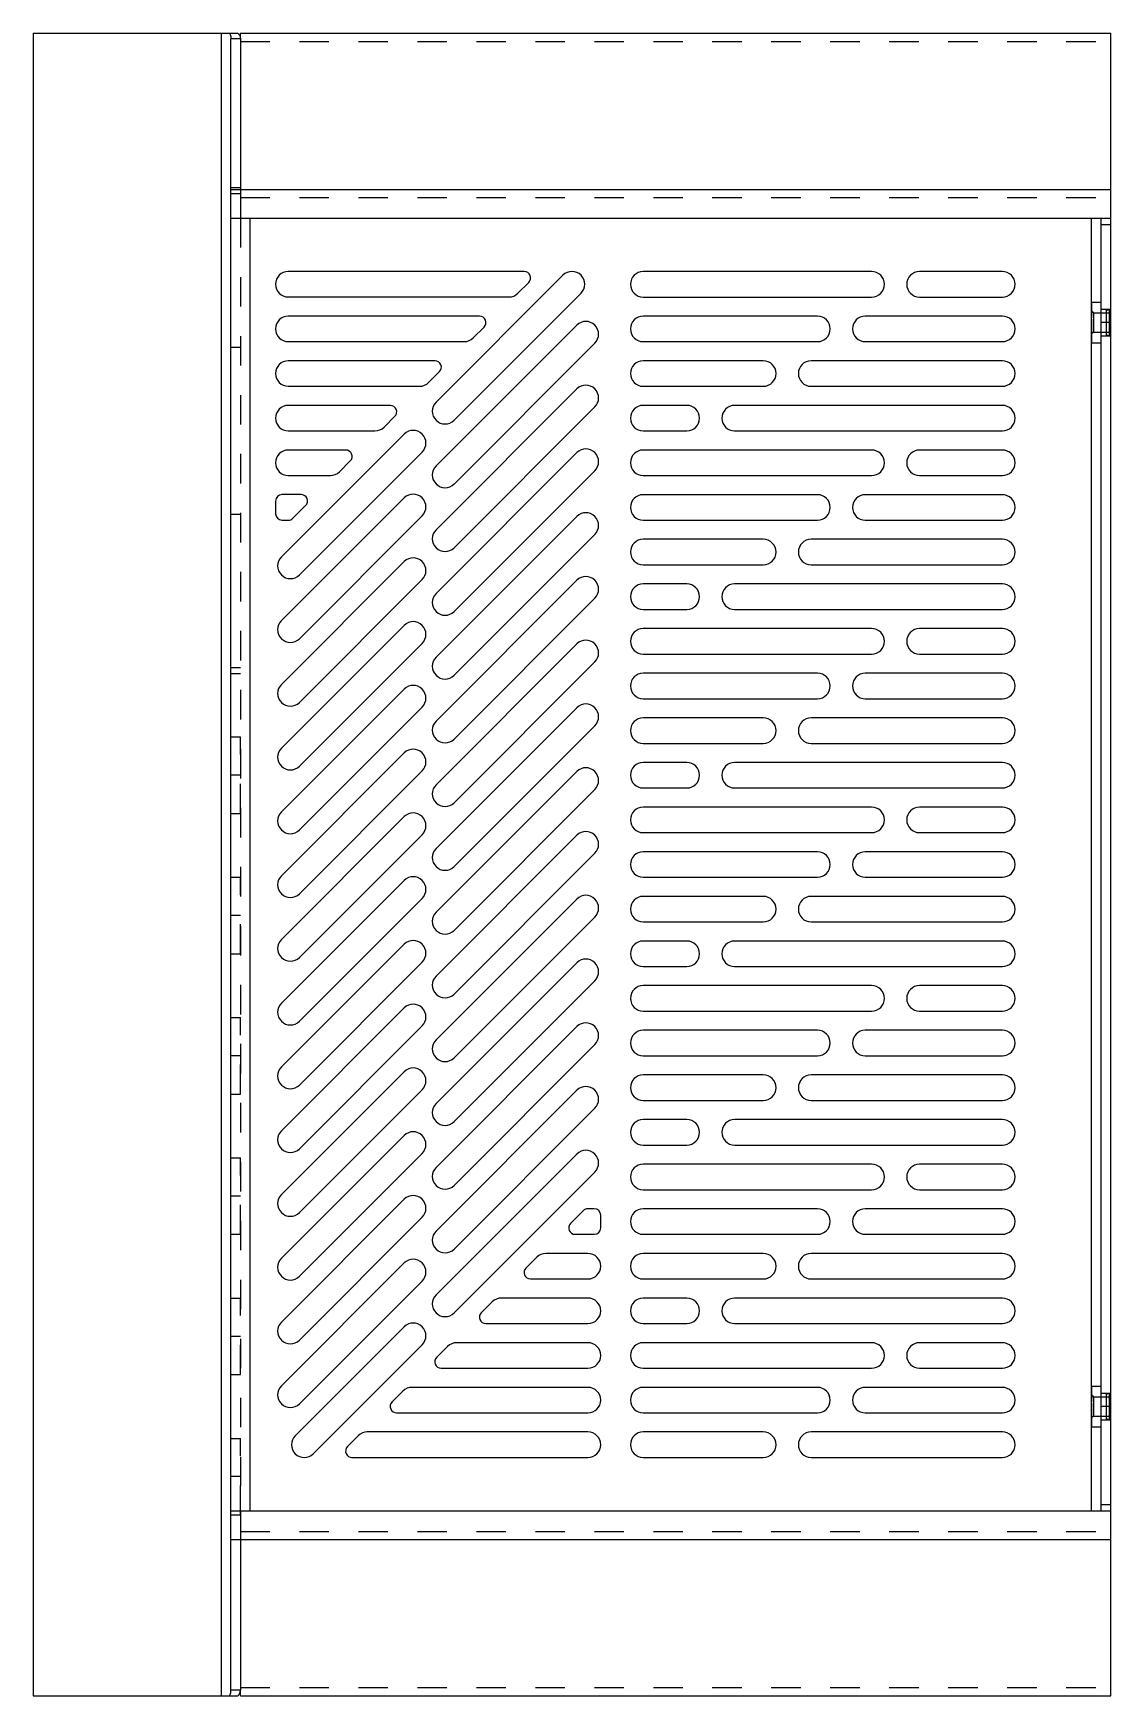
# Model space of a CAD drawing. Header units: millimetres. Extents: x -177 to 18421, y -5017 to 3255.
# Drawn here: x 7440.6 to 7609.6, y 1487.6 to 1748.4 of the extents above; entities that cross this region are included whole.
import ezdxf

# ---------------------------------------------------------------- set-up
doc = ezdxf.new("R2010")
doc.units = ezdxf.units.MM
doc.header["$LTSCALE"] = 46.255
doc.linetypes.add('HIDDEN', pattern=[0.2, 0.1, -0.1])
doc.layers.get('0').update_dxf_attribs({"linetype": 'CONTINUOUS'})
doc.layers.add('02___PRT_ALL_AXES', color=7, linetype='CONTINUOUS')
doc.layers.add('DEFAULT_2', color=8, linetype='HIDDEN')

msp = doc.modelspace()

# ---------------------------------------------------------------- linework, layer by layer
at = {"color": 7, "linetype": 'Continuous'}
for p, q in [((7440.567, 1748.362), (7440.567, 1487.63)), ((7440.567, 1748.362), (7472.665, 1748.362)), ((7470.067, 1748.362), (7470.067, 1487.63)), ((7471.567, 1488.496), (7471.567, 1747.496)), ((7473.067, 1747.496), (7471.567, 1747.496)), ((7473.067, 1747.496), (7473.067, 1748.362)), ((7473.067, 1748.362), (7609.567, 1748.362)), ((7609.567, 1719.379), (7609.567, 1748.362)), ((7471.567, 1723.882), (7609.567, 1723.882)), ((7471.567, 1719.379), (7609.567, 1719.379)), ((7474.567, 1516.613), (7474.567, 1719.379)), ((7606.567, 1702.996), (7606.567, 1719.379)), ((7608.067, 1516.613), (7608.067, 1719.379)), ((7608.067, 1718.379), (7609.567, 1718.379)), ((7517.582, 1710.999), (7480.567, 1710.999)), ((7523.653, 1710.413), (7503.738, 1690.499)), ((7572.067, 1710.996), (7536.238, 1710.996)), ((7592.567, 1710.996), (7579.567, 1710.996)), ((7516.582, 1707.585), (7518.289, 1709.292)), ((7480.567, 1706.999), (7515.167, 1706.999)), ((7506.567, 1687.67), (7526.481, 1707.585)), ((7536.238, 1706.996), (7572.067, 1706.996)), ((7579.567, 1706.996), (7592.567, 1706.996)), ((7606.567, 1706.019), (7606.617, 1706.019)), ((7606.567, 1705.928), (7606.617, 1705.928)), ((7606.567, 1705.852), (7606.617, 1705.852)), ((7606.567, 1705.331), (7606.617, 1705.331)), ((7606.567, 1705.319), (7606.617, 1705.319)), ((7606.567, 1705.282), (7606.617, 1705.282)), ((7606.567, 1705.274), (7606.617, 1705.274)), ((7606.567, 1705.272), (7606.617, 1705.272)), ((7606.567, 1705.261), (7606.617, 1705.261)), ((7606.617, 1705.852), (7606.617, 1706.019)), ((7606.617, 1705.261), (7606.617, 1705.331)), ((7510.582, 1703.999), (7480.567, 1703.999)), ((7525.824, 1702.585), (7503.738, 1680.499)), ((7563.567, 1703.996), (7536.238, 1703.996)), ((7592.567, 1703.996), (7571.067, 1703.996)), ((7606.567, 1704.834), (7606.617, 1704.834)), ((7606.567, 1704.772), (7606.617, 1704.772)), ((7606.567, 1704.625), (7606.617, 1704.625)), ((7606.567, 1704.538), (7606.617, 1704.538)), ((7606.567, 1704.383), (7606.617, 1704.383)), ((7606.567, 1704.315), (7606.617, 1704.315)), ((7606.567, 1703.377), (7606.617, 1703.377)), ((7606.567, 1703.363), (7606.617, 1703.363)), ((7606.567, 1703.275), (7606.617, 1703.275)), ((7606.617, 1704.834), (7606.617, 1704.772)), ((7606.617, 1704.625), (7606.617, 1704.538)), ((7606.617, 1704.383), (7606.617, 1704.315)), ((7606.617, 1703.275), (7606.617, 1703.377)), ((7480.567, 1699.999), (7508.167, 1699.999)), ((7509.582, 1700.585), (7511.289, 1702.292)), ((7536.238, 1699.996), (7563.567, 1699.996)), ((7571.067, 1699.996), (7592.567, 1699.996)), ((7506.567, 1677.67), (7528.653, 1699.756)), ((7606.567, 1532.996), (7606.567, 1699.821)), ((7503.582, 1696.999), (7480.567, 1696.999)), ((7502.582, 1693.585), (7504.289, 1695.292)), ((7555.067, 1696.996), (7536.238, 1696.996)), ((7592.567, 1696.996), (7562.567, 1696.996)), ((7480.567, 1692.999), (7501.167, 1692.999)), ((7525.824, 1692.585), (7503.738, 1670.499)), ((7536.238, 1692.996), (7555.067, 1692.996)), ((7562.567, 1692.996), (7592.567, 1692.996)), ((7496.582, 1689.999), (7480.567, 1689.999)), ((7506.567, 1667.67), (7528.653, 1689.756)), ((7543.067, 1689.996), (7536.238, 1689.996)), ((7592.567, 1689.996), (7550.567, 1689.996)), ((7495.582, 1686.585), (7497.289, 1688.292)), ((7498.738, 1685.499), (7479.481, 1666.241)), ((7480.567, 1685.999), (7494.167, 1685.999)), ((7536.238, 1685.996), (7543.067, 1685.996)), ((7550.567, 1685.996), (7592.567, 1685.996)), ((7489.582, 1682.999), (7480.567, 1682.999)), ((7482.31, 1663.413), (7501.567, 1682.67)), ((7525.824, 1682.585), (7503.738, 1660.499)), ((7572.067, 1682.996), (7536.238, 1682.996)), ((7592.567, 1682.996), (7579.567, 1682.996)), ((7488.582, 1679.585), (7490.289, 1681.292)), ((7506.567, 1657.67), (7528.653, 1679.756)), ((7480.567, 1678.999), (7487.167, 1678.999)), ((7536.238, 1678.996), (7572.067, 1678.996)), ((7579.567, 1678.996), (7592.567, 1678.996)), ((7478.567, 1674.999), (7478.567, 1672.999)), ((7498.738, 1675.499), (7479.481, 1656.241)), ((7482.582, 1675.999), (7479.567, 1675.999)), ((7481.289, 1672.292), (7483.289, 1674.292)), ((7563.567, 1675.996), (7536.238, 1675.996)), ((7592.567, 1675.996), (7571.067, 1675.996)), ((7479.567, 1671.999), (7480.582, 1671.999)), ((7482.31, 1653.413), (7501.567, 1672.67)), ((7525.824, 1672.585), (7503.738, 1650.499)), ((7536.238, 1671.996), (7563.567, 1671.996)), ((7571.067, 1671.996), (7592.567, 1671.996)), ((7506.567, 1647.67), (7528.653, 1669.756)), ((7555.067, 1668.996), (7536.238, 1668.996)), ((7592.567, 1668.996), (7562.567, 1668.996)), ((7498.738, 1665.499), (7479.481, 1646.241)), ((7536.238, 1664.996), (7555.067, 1664.996)), ((7562.567, 1664.996), (7592.567, 1664.996)), ((7482.31, 1643.413), (7501.567, 1662.67)), ((7525.824, 1662.585), (7503.738, 1640.499)), ((7543.067, 1661.996), (7536.238, 1661.996)), ((7592.567, 1661.996), (7550.567, 1661.996)), ((7506.567, 1637.67), (7528.653, 1659.756)), ((7536.238, 1657.996), (7543.067, 1657.996)), ((7550.567, 1657.996), (7592.567, 1657.996)), ((7498.738, 1655.499), (7479.481, 1636.241)), ((7572.067, 1654.996), (7536.238, 1654.996)), ((7592.567, 1654.996), (7579.567, 1654.996)), ((7482.31, 1633.413), (7501.567, 1652.67)), ((7525.824, 1652.585), (7503.738, 1630.499)), ((7536.238, 1650.996), (7572.067, 1650.996)), ((7579.567, 1650.996), (7592.567, 1650.996)), ((7506.567, 1627.67), (7528.653, 1649.756)), ((7563.567, 1647.996), (7536.238, 1647.996)), ((7592.567, 1647.996), (7571.067, 1647.996)), ((7498.738, 1645.499), (7479.481, 1626.241)), ((7482.31, 1623.413), (7501.567, 1642.67)), ((7536.238, 1643.996), (7563.567, 1643.996)), ((7571.067, 1643.996), (7592.567, 1643.996)), ((7525.824, 1642.585), (7503.738, 1620.499)), ((7555.067, 1640.996), (7536.238, 1640.996)), ((7592.567, 1640.996), (7562.567, 1640.996)), ((7506.567, 1617.67), (7528.653, 1639.756)), ((7498.738, 1635.499), (7479.481, 1616.241)), ((7536.238, 1636.996), (7555.067, 1636.996)), ((7562.567, 1636.996), (7592.567, 1636.996)), ((7482.31, 1613.413), (7501.567, 1632.67)), ((7525.824, 1632.585), (7503.738, 1610.499)), ((7543.067, 1633.996), (7536.238, 1633.996)), ((7592.567, 1633.996), (7550.567, 1633.996)), ((7506.567, 1607.67), (7528.653, 1629.756)), ((7536.238, 1629.996), (7543.067, 1629.996)), ((7550.567, 1629.996), (7592.567, 1629.996)), ((7572.067, 1626.996), (7536.238, 1626.996)), ((7592.567, 1626.996), (7579.567, 1626.996)), ((7498.738, 1625.499), (7479.481, 1606.241)), ((7482.31, 1603.413), (7501.567, 1622.67)), ((7525.824, 1622.585), (7503.738, 1600.499)), ((7536.238, 1622.996), (7572.067, 1622.996)), ((7579.567, 1622.996), (7592.567, 1622.996)), ((7506.567, 1597.67), (7528.653, 1619.756)), ((7563.567, 1619.996), (7536.238, 1619.996)), ((7592.567, 1619.996), (7571.067, 1619.996)), ((7498.738, 1615.499), (7479.481, 1596.241)), ((7536.238, 1615.996), (7563.567, 1615.996)), ((7571.067, 1615.996), (7592.567, 1615.996)), ((7482.31, 1593.413), (7501.567, 1612.67)), ((7525.824, 1612.585), (7503.738, 1590.499)), ((7555.067, 1612.996), (7536.238, 1612.996)), ((7592.567, 1612.996), (7562.567, 1612.996)), ((7506.567, 1587.67), (7528.653, 1609.756)), ((7536.238, 1608.996), (7555.067, 1608.996)), ((7562.567, 1608.996), (7592.567, 1608.996)), ((7498.738, 1605.499), (7479.481, 1586.241)), ((7543.067, 1605.996), (7536.238, 1605.996)), ((7592.567, 1605.996), (7550.567, 1605.996)), ((7482.31, 1583.413), (7501.567, 1602.67)), ((7525.824, 1602.585), (7503.738, 1580.499)), ((7536.238, 1601.996), (7543.067, 1601.996)), ((7550.567, 1601.996), (7592.567, 1601.996)), ((7506.567, 1577.67), (7528.653, 1599.756)), ((7572.067, 1598.996), (7536.238, 1598.996)), ((7592.567, 1598.996), (7579.567, 1598.996)), ((7498.738, 1595.499), (7479.481, 1576.241)), ((7536.238, 1594.996), (7572.067, 1594.996)), ((7579.567, 1594.996), (7592.567, 1594.996)), ((7482.31, 1573.413), (7501.567, 1592.67)), ((7525.824, 1592.585), (7503.738, 1570.499)), ((7563.567, 1591.996), (7536.238, 1591.996)), ((7592.567, 1591.996), (7571.067, 1591.996)), ((7506.567, 1567.67), (7528.653, 1589.756)), ((7536.238, 1587.996), (7563.567, 1587.996)), ((7571.067, 1587.996), (7592.567, 1587.996)), ((7498.738, 1585.499), (7479.481, 1566.241)), ((7482.31, 1563.413), (7501.567, 1582.67)), ((7555.067, 1584.996), (7536.238, 1584.996)), ((7592.567, 1584.996), (7562.567, 1584.996)), ((7525.824, 1582.585), (7503.738, 1560.499)), ((7536.238, 1580.996), (7555.067, 1580.996)), ((7562.567, 1580.996), (7592.567, 1580.996)), ((7506.567, 1557.67), (7528.653, 1579.756)), ((7543.067, 1577.996), (7536.238, 1577.996)), ((7592.567, 1577.996), (7550.567, 1577.996)), ((7498.738, 1575.499), (7479.481, 1556.241)), ((7482.31, 1553.413), (7501.567, 1572.67)), ((7525.824, 1572.585), (7503.738, 1550.499)), ((7536.238, 1573.996), (7543.067, 1573.996)), ((7550.567, 1573.996), (7592.567, 1573.996)), ((7506.567, 1547.67), (7528.653, 1569.756)), ((7572.067, 1570.996), (7536.238, 1570.996)), ((7592.567, 1570.996), (7579.567, 1570.996)), ((7498.738, 1565.499), (7479.481, 1546.241)), ((7536.238, 1566.996), (7572.067, 1566.996)), ((7579.567, 1566.996), (7592.567, 1566.996)), ((7482.31, 1543.413), (7501.567, 1562.67)), ((7526.845, 1563.706), (7524.845, 1561.706)), ((7528.567, 1563.999), (7527.552, 1563.999)), ((7529.567, 1560.999), (7529.567, 1562.999)), ((7563.567, 1563.996), (7536.238, 1563.996)), ((7592.567, 1563.996), (7571.067, 1563.996)), ((7525.552, 1559.999), (7528.567, 1559.999)), ((7536.238, 1559.996), (7563.567, 1559.996)), ((7571.067, 1559.996), (7592.567, 1559.996)), ((7527.567, 1556.999), (7520.966, 1556.999)), ((7555.067, 1556.996), (7536.238, 1556.996)), ((7592.567, 1556.996), (7562.567, 1556.996)), ((7498.738, 1555.499), (7479.481, 1536.241)), ((7519.552, 1556.413), (7517.845, 1554.706)), ((7482.31, 1533.413), (7501.567, 1552.67)), ((7518.552, 1552.999), (7527.567, 1552.999)), ((7536.238, 1552.996), (7555.067, 1552.996)), ((7562.567, 1552.996), (7592.567, 1552.996)), ((7512.552, 1549.413), (7510.845, 1547.706)), ((7527.567, 1549.999), (7513.966, 1549.999)), ((7543.067, 1549.996), (7536.238, 1549.996)), ((7592.567, 1549.996), (7550.567, 1549.996)), ((7498.738, 1545.499), (7481.653, 1528.413)), ((7511.552, 1545.999), (7527.567, 1545.999)), ((7536.238, 1545.996), (7543.067, 1545.996)), ((7550.567, 1545.996), (7592.567, 1545.996)), ((7484.481, 1525.585), (7501.567, 1542.67)), ((7505.552, 1542.413), (7503.845, 1540.706)), ((7527.567, 1542.999), (7506.966, 1542.999)), ((7572.067, 1542.996), (7536.238, 1542.996)), ((7592.567, 1542.996), (7579.567, 1542.996)), ((7504.552, 1538.999), (7527.567, 1538.999)), ((7536.238, 1538.996), (7572.067, 1538.996)), ((7579.567, 1538.996), (7592.567, 1538.996)), ((7527.567, 1535.999), (7499.966, 1535.999)), ((7563.567, 1535.996), (7536.238, 1535.996)), ((7592.567, 1535.996), (7571.067, 1535.996)), ((7606.567, 1536.019), (7606.617, 1536.019)), ((7606.567, 1535.928), (7606.617, 1535.928)), ((7606.567, 1535.852), (7606.617, 1535.852)), ((7606.617, 1535.852), (7606.617, 1536.019)), ((7498.552, 1535.413), (7496.845, 1533.706)), ((7606.567, 1535.331), (7606.617, 1535.331)), ((7606.567, 1535.319), (7606.617, 1535.319)), ((7606.567, 1535.282), (7606.617, 1535.282)), ((7606.567, 1535.274), (7606.617, 1535.274)), ((7606.567, 1535.272), (7606.617, 1535.272)), ((7606.567, 1535.261), (7606.617, 1535.261)), ((7606.567, 1534.834), (7606.617, 1534.834)), ((7606.567, 1534.772), (7606.617, 1534.772)), ((7606.567, 1534.625), (7606.617, 1534.625)), ((7606.567, 1534.538), (7606.617, 1534.538)), ((7606.567, 1534.383), (7606.617, 1534.383)), ((7606.567, 1534.315), (7606.617, 1534.315)), ((7606.567, 1533.377), (7606.617, 1533.377)), ((7606.567, 1533.363), (7606.617, 1533.363)), ((7606.567, 1533.275), (7606.617, 1533.275)), ((7606.617, 1535.261), (7606.617, 1535.331)), ((7606.617, 1534.834), (7606.617, 1534.772)), ((7606.617, 1534.625), (7606.617, 1534.538)), ((7606.617, 1534.383), (7606.617, 1534.315)), ((7606.617, 1533.275), (7606.617, 1533.377)), ((7497.552, 1531.999), (7527.567, 1531.999)), ((7536.238, 1531.996), (7563.567, 1531.996)), ((7571.067, 1531.996), (7592.567, 1531.996)), ((7491.552, 1528.413), (7489.845, 1526.706)), ((7527.567, 1528.999), (7492.966, 1528.999)), ((7555.067, 1528.996), (7536.238, 1528.996)), ((7592.567, 1528.996), (7562.567, 1528.996)), ((7606.567, 1516.613), (7606.567, 1529.821)), ((7490.552, 1524.999), (7527.567, 1524.999)), ((7536.238, 1524.996), (7555.067, 1524.996)), ((7562.567, 1524.996), (7592.567, 1524.996)), ((7608.067, 1517.613), (7609.567, 1517.613)), ((7471.567, 1516.613), (7609.567, 1516.613)), ((7609.567, 1487.63), (7609.567, 1516.613)), ((7471.567, 1512.109), (7609.567, 1512.109)), ((7440.567, 1487.63), (7472.665, 1487.63)), ((7473.067, 1488.496), (7471.567, 1488.496)), ((7473.067, 1487.63), (7473.067, 1488.496)), ((7473.067, 1487.63), (7609.567, 1487.63))]:
    msp.add_line(p, q, dxfattribs=at)
at = {"color": 3, "linetype": 'Continuous'}
for p, q in [((7473.067, 1747.496), (7473.067, 1719.379)), ((7609.567, 1516.613), (7609.567, 1719.379)), ((7473.067, 1516.613), (7473.067, 1488.496))]:
    msp.add_line(p, q, dxfattribs=at)
at = {"color": 7, "linetype": 'Continuous'}
for centre, radius, start, end in [((7480.567, 1708.999), 2, 90, 270), ((7517.582, 1709.999), 1, 315, 90), ((7525.067, 1708.999), 2, 315, 135), ((7536.238, 1708.996), 2, 90, 270), ((7572.067, 1708.996), 2, 270, 90), ((7579.567, 1708.996), 2, 90, 270), ((7592.567, 1708.996), 2, 270, 90), ((7515.167, 1708.999), 2, 270, 315), ((7480.567, 1701.999), 2, 90, 270), ((7510.582, 1702.999), 1, 315, 90), ((7527.238, 1701.17), 2, 315, 135), ((7536.238, 1701.996), 2, 90, 270), ((7563.567, 1701.996), 2, 270, 90), ((7571.067, 1701.996), 2, 90, 270), ((7592.567, 1701.996), 2, 270, 90), ((7508.167, 1701.999), 2, 270, 315), ((7480.567, 1694.999), 2, 90, 270), ((7503.582, 1695.999), 1, 315, 90), ((7536.238, 1694.996), 2, 90, 270), ((7555.067, 1694.996), 2, 270, 90), ((7562.567, 1694.996), 2, 90, 270), ((7592.567, 1694.996), 2, 270, 90), ((7501.167, 1694.999), 2, 270, 315), ((7527.238, 1691.17), 2, 315, 135), ((7480.567, 1687.999), 2, 90, 270), ((7496.582, 1688.999), 1, 315, 90), ((7505.153, 1689.085), 2, 135, 315), ((7536.238, 1687.996), 2, 90, 270), ((7543.067, 1687.996), 2, 270, 90), ((7550.567, 1687.996), 2, 90, 270), ((7592.567, 1687.996), 2, 270, 90), ((7494.167, 1687.999), 2, 270, 315), ((7500.153, 1684.085), 2, 315, 135), ((7480.567, 1680.999), 2, 90, 270), ((7489.582, 1681.999), 1, 315, 90), ((7527.238, 1681.17), 2, 315, 135), ((7536.238, 1680.996), 2, 90, 270), ((7572.067, 1680.996), 2, 270, 90), ((7579.567, 1680.996), 2, 90, 270), ((7592.567, 1680.996), 2, 270, 90), ((7487.167, 1680.999), 2, 270, 315), ((7505.153, 1679.085), 2, 135, 315), ((7479.567, 1674.999), 1, 90, 180), ((7482.582, 1674.999), 1, 315, 90), ((7500.153, 1674.085), 2, 315, 135), ((7536.238, 1673.996), 2, 90, 270), ((7563.567, 1673.996), 2, 270, 90), ((7571.067, 1673.996), 2, 90, 270), ((7592.567, 1673.996), 2, 270, 90), ((7479.567, 1672.999), 1, 180, 270), ((7480.582, 1672.999), 1, 270, 315), ((7527.238, 1671.17), 2, 315, 135), ((7505.153, 1669.085), 2, 135, 315), ((7536.238, 1666.996), 2, 90, 270), ((7555.067, 1666.996), 2, 270, 90), ((7562.567, 1666.996), 2, 90, 270), ((7592.567, 1666.996), 2, 270, 90), ((7480.895, 1664.827), 2, 135, 315), ((7500.153, 1664.085), 2, 315, 135), ((7527.238, 1661.17), 2, 315, 135), ((7536.238, 1659.996), 2, 90, 270), ((7543.067, 1659.996), 2, 270, 90), ((7550.567, 1659.996), 2, 90, 270), ((7592.567, 1659.996), 2, 270, 90), ((7505.153, 1659.085), 2, 135, 315), ((7480.895, 1654.827), 2, 135, 315), ((7500.153, 1654.085), 2, 315, 135), ((7527.238, 1651.17), 2, 315, 135), ((7536.238, 1652.996), 2, 90, 270), ((7572.067, 1652.996), 2, 270, 90), ((7579.567, 1652.996), 2, 90, 270), ((7592.567, 1652.996), 2, 270, 90), ((7505.153, 1649.085), 2, 135, 315), ((7536.238, 1645.996), 2, 90, 270), ((7563.567, 1645.996), 2, 270, 90), ((7571.067, 1645.996), 2, 90, 270), ((7592.567, 1645.996), 2, 270, 90), ((7480.895, 1644.827), 2, 135, 315), ((7500.153, 1644.085), 2, 315, 135), ((7527.238, 1641.17), 2, 315, 135), ((7505.153, 1639.085), 2, 135, 315), ((7536.238, 1638.996), 2, 90, 270), ((7555.067, 1638.996), 2, 270, 90), ((7562.567, 1638.996), 2, 90, 270), ((7592.567, 1638.996), 2, 270, 90), ((7480.895, 1634.827), 2, 135, 315), ((7500.153, 1634.085), 2, 315, 135), ((7527.238, 1631.17), 2, 315, 135), ((7536.238, 1631.996), 2, 90, 270), ((7543.067, 1631.996), 2, 270, 90), ((7550.567, 1631.996), 2, 90, 270), ((7592.567, 1631.996), 2, 270, 90), ((7505.153, 1629.085), 2, 135, 315), ((7536.238, 1624.996), 2, 90, 270), ((7572.067, 1624.996), 2, 270, 90), ((7579.567, 1624.996), 2, 90, 270), ((7592.567, 1624.996), 2, 270, 90), ((7480.895, 1624.827), 2, 135, 315), ((7500.153, 1624.085), 2, 315, 135), ((7527.238, 1621.17), 2, 315, 135), ((7505.153, 1619.085), 2, 135, 315), ((7536.238, 1617.996), 2, 90, 270), ((7563.567, 1617.996), 2, 270, 90), ((7571.067, 1617.996), 2, 90, 270), ((7592.567, 1617.996), 2, 270, 90), ((7480.895, 1614.827), 2, 135, 315), ((7500.153, 1614.085), 2, 315, 135), ((7527.238, 1611.17), 2, 315, 135), ((7536.238, 1610.996), 2, 90, 270), ((7555.067, 1610.996), 2, 270, 90), ((7562.567, 1610.996), 2, 90, 270), ((7592.567, 1610.996), 2, 270, 90), ((7505.153, 1609.085), 2, 135, 315), ((7480.895, 1604.827), 2, 135, 315), ((7500.153, 1604.085), 2, 315, 135), ((7536.238, 1603.996), 2, 90, 270), ((7543.067, 1603.996), 2, 270, 90), ((7550.567, 1603.996), 2, 90, 270), ((7592.567, 1603.996), 2, 270, 90), ((7527.238, 1601.17), 2, 315, 135), ((7505.153, 1599.085), 2, 135, 315), ((7536.238, 1596.996), 2, 90, 270), ((7572.067, 1596.996), 2, 270, 90), ((7579.567, 1596.996), 2, 90, 270), ((7592.567, 1596.996), 2, 270, 90), ((7480.895, 1594.827), 2, 135, 315), ((7500.153, 1594.085), 2, 315, 135), ((7527.238, 1591.17), 2, 315, 135), ((7505.153, 1589.085), 2, 135, 315), ((7536.238, 1589.996), 2, 90, 270), ((7563.567, 1589.996), 2, 270, 90), ((7571.067, 1589.996), 2, 90, 270), ((7592.567, 1589.996), 2, 270, 90), ((7480.895, 1584.827), 2, 135, 315), ((7500.153, 1584.085), 2, 315, 135), ((7527.238, 1581.17), 2, 315, 135), ((7536.238, 1582.996), 2, 90, 270), ((7555.067, 1582.996), 2, 270, 90), ((7562.567, 1582.996), 2, 90, 270), ((7592.567, 1582.996), 2, 270, 90), ((7505.153, 1579.085), 2, 135, 315), ((7536.238, 1575.996), 2, 90, 270), ((7543.067, 1575.996), 2, 270, 90), ((7550.567, 1575.996), 2, 90, 270), ((7592.567, 1575.996), 2, 270, 90), ((7480.895, 1574.827), 2, 135, 315), ((7500.153, 1574.085), 2, 315, 135), ((7527.238, 1571.17), 2, 315, 135), ((7505.153, 1569.085), 2, 135, 315), ((7536.238, 1568.996), 2, 90, 270), ((7572.067, 1568.996), 2, 270, 90), ((7579.567, 1568.996), 2, 90, 270), ((7592.567, 1568.996), 2, 270, 90), ((7480.895, 1564.827), 2, 135, 315), ((7500.153, 1564.085), 2, 315, 135), ((7527.552, 1562.999), 1, 90, 135), ((7528.567, 1562.999), 1, 0, 90), ((7536.238, 1561.996), 2, 90, 270), ((7563.567, 1561.996), 2, 270, 90), ((7571.067, 1561.996), 2, 90, 270), ((7592.567, 1561.996), 2, 270, 90), ((7505.153, 1559.085), 2, 135, 315), ((7525.552, 1560.999), 1, 135, 270), ((7528.567, 1560.999), 1, 270, 0), ((7520.966, 1554.999), 2, 90, 135), ((7527.567, 1554.999), 2, 270, 90), ((7536.238, 1554.996), 2, 90, 270), ((7555.067, 1554.996), 2, 270, 90), ((7562.567, 1554.996), 2, 90, 270), ((7592.567, 1554.996), 2, 270, 90), ((7480.895, 1554.827), 2, 135, 315), ((7500.153, 1554.085), 2, 315, 135), ((7518.552, 1553.999), 1, 135, 270), ((7505.153, 1549.085), 2, 135, 315), ((7513.966, 1547.999), 2, 90, 135), ((7527.567, 1547.999), 2, 270, 90), ((7536.238, 1547.996), 2, 90, 270), ((7543.067, 1547.996), 2, 270, 90), ((7550.567, 1547.996), 2, 90, 270), ((7592.567, 1547.996), 2, 270, 90), ((7480.895, 1544.827), 2, 135, 315), ((7511.552, 1546.999), 1, 135, 270), ((7500.153, 1544.085), 2, 315, 135), ((7506.966, 1540.999), 2, 90, 135), ((7527.567, 1540.999), 2, 270, 90), ((7536.238, 1540.996), 2, 90, 270), ((7572.067, 1540.996), 2, 270, 90), ((7579.567, 1540.996), 2, 90, 270), ((7592.567, 1540.996), 2, 270, 90), ((7504.552, 1539.999), 1, 135, 270), ((7480.895, 1534.827), 2, 135, 315), ((7499.966, 1533.999), 2, 90, 135), ((7527.567, 1533.999), 2, 270, 90), ((7536.238, 1533.996), 2, 90, 270), ((7563.567, 1533.996), 2, 270, 90), ((7571.067, 1533.996), 2, 90, 270), ((7592.567, 1533.996), 2, 270, 90), ((7497.552, 1532.999), 1, 135, 270), ((7483.067, 1526.999), 2, 135, 315), ((7492.966, 1526.999), 2, 90, 135), ((7527.567, 1526.999), 2, 270, 90), ((7536.238, 1526.996), 2, 90, 270), ((7555.067, 1526.996), 2, 270, 90), ((7562.567, 1526.996), 2, 90, 270), ((7592.567, 1526.996), 2, 270, 90), ((7490.552, 1525.999), 1, 135, 270)]:
    msp.add_arc(centre, radius, start, end, dxfattribs=at)
for points in [[(7471.366, 1748.362), (7471.397, 1748.299), (7471.515, 1748.025), (7471.567, 1747.723), (7471.567, 1747.496)], [(7471.366, 1487.63), (7471.397, 1487.693), (7471.515, 1487.967), (7471.567, 1488.268), (7471.567, 1488.496)]]:
    msp.add_open_spline(points, degree=3, knots=[0, 0, 0, 0, 0.2366723, 1, 1, 1, 1], dxfattribs=at)
at = {"color": 3, "linetype": 'Continuous'}
for points in [[(7472.665, 1748.362), (7472.783, 1748.244), (7472.887, 1748.107), (7472.959, 1747.957)], [(7472.959, 1747.957), (7473.027, 1747.814), (7473.067, 1747.654), (7473.067, 1747.496)], [(7472.665, 1487.63), (7472.783, 1487.748), (7472.887, 1487.884), (7472.959, 1488.034)], [(7472.959, 1488.034), (7473.027, 1488.177), (7473.067, 1488.338), (7473.067, 1488.496)]]:
    msp.add_open_spline(points, degree=3, dxfattribs=at)
at = {"layer": '02___PRT_ALL_AXES', "color": 7, "linetype": 'Continuous'}
for p, q in [((7606.567, 1706.171), (7608.067, 1706.171)), ((7606.567, 1702.996), (7606.567, 1699.821)), ((7606.567, 1699.821), (7608.067, 1699.821)), ((7606.567, 1536.171), (7608.067, 1536.171)), ((7606.567, 1532.996), (7606.567, 1529.821)), ((7606.567, 1529.821), (7608.067, 1529.821))]:
    msp.add_line(p, q, dxfattribs=at)
at = {"layer": '02___PRT_ALL_AXES', "color": 8, "linetype": 'HIDDEN'}
for p, q in [((7608.067, 1699.821), (7608.067, 1706.171)), ((7606.867, 1704.496), (7609.437, 1704.496)), ((7608.067, 1705.106), (7608.917, 1705.106)), ((7608.067, 1705.096), (7609.567, 1705.096)), ((7609.567, 1702.996), (7608.067, 1702.996)), ((7608.917, 1704.906), (7609.307, 1705.106)), ((7608.917, 1700.886), (7608.917, 1705.106)), ((7609.307, 1705.106), (7609.307, 1700.886)), ((7609.307, 1705.106), (7609.437, 1705.106)), ((7609.437, 1700.886), (7609.437, 1705.106)), ((7609.567, 1700.896), (7609.567, 1705.096)), ((7606.867, 1701.496), (7609.437, 1701.496)), ((7608.067, 1700.896), (7609.567, 1700.896)), ((7608.067, 1700.886), (7608.917, 1700.886)), ((7608.917, 1701.086), (7609.307, 1700.886)), ((7609.307, 1700.886), (7609.437, 1700.886)), ((7471.567, 1625.996), (7471.567, 1637.996)), ((7471.567, 1637.996), (7473.067, 1637.996)), ((7473.067, 1625.996), (7473.067, 1637.996)), ((7473.067, 1631.996), (7471.567, 1631.996)), ((7471.567, 1625.996), (7473.067, 1625.996)), ((7471.567, 1603.996), (7471.567, 1615.996)), ((7471.567, 1615.996), (7473.067, 1615.996)), ((7473.067, 1603.996), (7473.067, 1615.996)), ((7473.067, 1609.996), (7471.567, 1609.996)), ((7471.567, 1603.996), (7473.067, 1603.996)), ((7471.567, 1581.996), (7471.567, 1593.996)), ((7471.567, 1593.996), (7473.067, 1593.996)), ((7473.067, 1581.996), (7473.067, 1593.996)), ((7473.067, 1587.996), (7471.567, 1587.996)), ((7471.567, 1581.996), (7473.067, 1581.996)), ((7471.567, 1559.996), (7471.567, 1571.996)), ((7471.567, 1571.996), (7473.067, 1571.996)), ((7473.067, 1559.996), (7473.067, 1571.996)), ((7473.067, 1565.996), (7471.567, 1565.996)), ((7471.567, 1559.996), (7473.067, 1559.996)), ((7471.567, 1549.996), (7473.067, 1549.996)), ((7471.567, 1537.996), (7471.567, 1549.996)), ((7473.067, 1537.996), (7473.067, 1549.996)), ((7473.067, 1543.996), (7471.567, 1543.996)), ((7471.567, 1537.996), (7473.067, 1537.996)), ((7608.067, 1529.821), (7608.067, 1536.171)), ((7606.867, 1534.496), (7609.437, 1534.496)), ((7608.067, 1535.106), (7608.917, 1535.106)), ((7608.067, 1535.096), (7609.567, 1535.096)), ((7608.917, 1530.886), (7608.917, 1535.106)), ((7608.917, 1534.906), (7609.307, 1535.106)), ((7609.307, 1535.106), (7609.437, 1535.106)), ((7609.307, 1535.106), (7609.307, 1530.886)), ((7609.437, 1530.886), (7609.437, 1535.106)), ((7609.567, 1530.896), (7609.567, 1535.096)), ((7606.867, 1531.496), (7609.437, 1531.496)), ((7609.567, 1532.996), (7608.067, 1532.996)), ((7608.067, 1530.896), (7609.567, 1530.896)), ((7608.067, 1530.886), (7608.917, 1530.886)), ((7608.917, 1531.086), (7609.307, 1530.886)), ((7609.307, 1530.886), (7609.437, 1530.886)), ((7471.567, 1527.996), (7473.067, 1527.996)), ((7471.567, 1515.996), (7471.567, 1527.996)), ((7473.067, 1515.996), (7473.067, 1527.996)), ((7473.067, 1521.996), (7471.567, 1521.996)), ((7471.567, 1515.996), (7473.067, 1515.996))]:
    msp.add_line(p, q, dxfattribs=at)
at = {"layer": 'DEFAULT_2', "color": 8, "linetype": 'HIDDEN'}
for p, q in [((7473.067, 1747.063), (7609.567, 1747.063)), ((7473.067, 1724.096), (7471.567, 1724.096)), ((7473.067, 1723.175), (7471.567, 1723.175)), ((7473.067, 1722.583), (7609.567, 1722.583)), ((7473.067, 1719.379), (7473.067, 1516.613)), ((7606.567, 1705.798), (7606.617, 1705.798)), ((7606.567, 1705.76), (7606.617, 1705.76)), ((7606.567, 1705.479), (7606.617, 1705.479)), ((7606.567, 1705.429), (7606.617, 1705.429)), ((7606.567, 1705.414), (7606.617, 1705.414)), ((7606.567, 1705.397), (7606.617, 1705.397)), ((7606.567, 1705.355), (7606.617, 1705.355)), ((7606.567, 1705.353), (7606.617, 1705.353)), ((7606.567, 1705.35), (7606.617, 1705.35)), ((7606.567, 1705.348), (7606.617, 1705.348)), ((7606.567, 1705.327), (7606.617, 1705.327)), ((7606.567, 1705.324), (7606.617, 1705.324)), ((7606.567, 1705.322), (7606.617, 1705.322)), ((7606.567, 1705.316), (7606.617, 1705.316)), ((7606.567, 1705.288), (7606.617, 1705.288)), ((7606.567, 1705.245), (7606.617, 1705.245)), ((7606.567, 1705.238), (7606.617, 1705.238)), ((7606.567, 1705.232), (7606.617, 1705.232)), ((7606.567, 1705.231), (7606.617, 1705.231)), ((7606.567, 1705.22), (7606.617, 1705.22)), ((7606.567, 1705.219), (7606.617, 1705.219)), ((7606.567, 1705.212), (7606.617, 1705.212)), ((7606.567, 1705.193), (7606.617, 1705.193)), ((7606.617, 1705.331), (7606.617, 1705.852)), ((7606.617, 1704.834), (7606.617, 1705.261)), ((7606.567, 1705.177), (7606.617, 1705.177)), ((7606.567, 1705.176), (7606.617, 1705.176)), ((7606.567, 1705.166), (7606.617, 1705.166)), ((7606.567, 1705.153), (7606.617, 1705.153)), ((7606.567, 1705.15), (7606.617, 1705.15)), ((7606.567, 1705.146), (7606.617, 1705.146)), ((7606.567, 1705.135), (7606.617, 1705.135)), ((7606.567, 1705.134), (7606.617, 1705.134)), ((7606.567, 1705.126), (7606.617, 1705.126)), ((7606.567, 1705.123), (7606.617, 1705.123)), ((7606.567, 1705.104), (7606.617, 1705.104)), ((7606.567, 1705.102), (7606.617, 1705.102)), ((7606.567, 1705.101), (7606.617, 1705.101)), ((7606.567, 1705.098), (7606.617, 1705.098)), ((7606.567, 1705.09), (7606.617, 1705.09)), ((7606.567, 1705.086), (7606.617, 1705.086)), ((7606.567, 1705.078), (7606.617, 1705.078)), ((7606.567, 1705.076), (7606.617, 1705.076)), ((7606.567, 1705.054), (7606.617, 1705.054)), ((7606.567, 1705.041), (7606.617, 1705.041)), ((7606.567, 1705.029), (7606.617, 1705.029)), ((7606.567, 1705.026), (7606.617, 1705.026)), ((7606.567, 1705.018), (7606.617, 1705.018)), ((7606.567, 1705.014), (7606.617, 1705.014)), ((7606.567, 1705.012), (7606.617, 1705.012)), ((7606.567, 1705.01), (7606.617, 1705.01)), ((7606.567, 1705), (7606.617, 1705)), ((7606.567, 1704.997), (7606.617, 1704.997)), ((7606.567, 1704.974), (7606.617, 1704.974)), ((7606.567, 1704.971), (7606.617, 1704.971)), ((7606.567, 1704.94), (7606.617, 1704.94)), ((7606.567, 1704.933), (7606.617, 1704.933)), ((7606.567, 1704.92), (7606.617, 1704.92)), ((7606.567, 1704.918), (7606.617, 1704.918)), ((7606.567, 1704.912), (7606.617, 1704.912)), ((7606.567, 1704.888), (7606.617, 1704.888)), ((7606.567, 1704.878), (7606.617, 1704.878)), ((7606.567, 1704.875), (7606.617, 1704.875)), ((7606.567, 1704.844), (7606.617, 1704.844)), ((7606.567, 1704.817), (7606.617, 1704.817)), ((7606.867, 1704.496), (7606.567, 1704.796)), ((7606.567, 1704.781), (7606.617, 1704.781)), ((7606.567, 1704.724), (7606.617, 1704.724)), ((7606.567, 1704.721), (7606.617, 1704.721)), ((7606.567, 1704.666), (7606.617, 1704.666)), ((7606.567, 1704.656), (7606.617, 1704.656)), ((7606.567, 1704.638), (7606.617, 1704.638)), ((7606.567, 1704.631), (7606.617, 1704.631)), ((7606.567, 1704.609), (7606.617, 1704.609)), ((7606.567, 1704.604), (7606.617, 1704.604)), ((7606.567, 1704.595), (7606.617, 1704.595)), ((7606.567, 1704.58), (7606.617, 1704.58)), ((7606.567, 1704.563), (7606.617, 1704.563)), ((7606.567, 1704.542), (7606.617, 1704.542)), ((7606.567, 1704.528), (7606.617, 1704.528)), ((7606.567, 1704.518), (7606.617, 1704.518)), ((7606.567, 1704.514), (7606.617, 1704.514)), ((7606.567, 1704.383), (7606.617, 1704.383)), ((7606.567, 1704.342), (7606.617, 1704.342)), ((7606.567, 1704.244), (7606.617, 1704.244)), ((7606.567, 1703.993), (7606.617, 1703.993)), ((7606.567, 1703.933), (7606.617, 1703.933)), ((7606.567, 1703.92), (7606.617, 1703.92)), ((7606.567, 1703.898), (7606.617, 1703.898)), ((7606.567, 1703.822), (7606.617, 1703.822)), ((7606.567, 1703.768), (7606.617, 1703.768)), ((7606.567, 1703.733), (7606.617, 1703.733)), ((7606.567, 1703.538), (7606.617, 1703.538)), ((7606.567, 1703.526), (7606.617, 1703.526)), ((7606.567, 1703.522), (7606.617, 1703.522)), ((7606.567, 1703.493), (7606.617, 1703.493)), ((7606.567, 1703.481), (7606.617, 1703.481)), ((7606.567, 1703.461), (7606.617, 1703.461)), ((7606.567, 1703.454), (7606.617, 1703.454)), ((7606.567, 1703.444), (7606.617, 1703.444)), ((7606.567, 1703.443), (7606.617, 1703.443)), ((7606.567, 1703.436), (7606.617, 1703.436)), ((7606.567, 1703.434), (7606.617, 1703.434)), ((7606.567, 1703.425), (7606.617, 1703.425)), ((7606.567, 1703.422), (7606.617, 1703.422)), ((7606.567, 1703.41), (7606.617, 1703.41)), ((7606.567, 1703.381), (7606.617, 1703.381)), ((7606.567, 1703.38), (7606.617, 1703.38)), ((7606.567, 1703.378), (7606.617, 1703.378)), ((7606.567, 1703.369), (7606.617, 1703.369)), ((7606.567, 1703.352), (7606.617, 1703.352)), ((7606.567, 1703.329), (7606.617, 1703.329)), ((7606.567, 1703.323), (7606.617, 1703.323)), ((7606.567, 1703.322), (7606.617, 1703.322)), ((7606.567, 1703.315), (7606.617, 1703.315)), ((7606.567, 1703.284), (7606.617, 1703.284)), ((7606.567, 1703.263), (7606.617, 1703.263)), ((7606.567, 1703.258), (7606.617, 1703.258)), ((7606.567, 1703.254), (7606.617, 1703.254)), ((7606.567, 1703.241), (7606.617, 1703.241)), ((7606.567, 1703.212), (7606.617, 1703.212)), ((7606.567, 1703.211), (7606.617, 1703.211)), ((7606.567, 1703.209), (7606.617, 1703.209)), ((7606.567, 1703.202), (7606.617, 1703.202)), ((7606.567, 1703.201), (7606.617, 1703.201)), ((7606.567, 1703.195), (7606.617, 1703.195)), ((7606.567, 1703.174), (7606.617, 1703.174)), ((7606.567, 1703.167), (7606.617, 1703.167)), ((7606.567, 1703.159), (7606.617, 1703.159)), ((7606.567, 1703.148), (7606.617, 1703.148)), ((7606.567, 1703.143), (7606.617, 1703.143)), ((7606.567, 1703.141), (7606.617, 1703.141)), ((7606.567, 1703.14), (7606.617, 1703.14)), ((7606.567, 1703.136), (7606.617, 1703.136)), ((7606.567, 1703.103), (7606.617, 1703.103)), ((7606.567, 1703.095), (7606.617, 1703.095)), ((7606.567, 1703.089), (7606.617, 1703.089)), ((7606.567, 1703.073), (7606.617, 1703.073)), ((7606.567, 1703.068), (7606.617, 1703.068)), ((7606.567, 1703.062), (7606.617, 1703.062)), ((7606.567, 1703.059), (7606.617, 1703.059)), ((7606.567, 1699.821), (7606.567, 1702.996)), ((7606.617, 1704.625), (7606.617, 1704.772)), ((7606.617, 1704.383), (7606.617, 1704.538)), ((7606.617, 1703.733), (7606.617, 1704.315)), ((7606.617, 1703.377), (7606.617, 1703.538)), ((7606.617, 1703.059), (7606.617, 1703.275)), ((7606.867, 1704.496), (7606.867, 1701.496)), ((7606.867, 1701.496), (7606.567, 1701.196)), ((7473.067, 1699.096), (7471.567, 1699.096)), ((7473.067, 1672.896), (7471.567, 1672.896)), ((7473.067, 1648.816), (7471.567, 1648.816)), ((7473.067, 1647.896), (7471.567, 1647.896)), ((7606.567, 1535.798), (7606.617, 1535.798)), ((7606.567, 1535.76), (7606.617, 1535.76)), ((7606.617, 1535.331), (7606.617, 1535.852)), ((7606.567, 1535.479), (7606.617, 1535.479)), ((7606.567, 1535.429), (7606.617, 1535.429)), ((7606.567, 1535.414), (7606.617, 1535.414)), ((7606.567, 1535.397), (7606.617, 1535.397)), ((7606.567, 1535.355), (7606.617, 1535.355)), ((7606.567, 1535.353), (7606.617, 1535.353)), ((7606.567, 1535.35), (7606.617, 1535.35)), ((7606.567, 1535.348), (7606.617, 1535.348)), ((7606.567, 1535.327), (7606.617, 1535.327)), ((7606.567, 1535.324), (7606.617, 1535.324)), ((7606.567, 1535.322), (7606.617, 1535.322)), ((7606.567, 1535.316), (7606.617, 1535.316)), ((7606.567, 1535.288), (7606.617, 1535.288)), ((7606.567, 1535.245), (7606.617, 1535.245)), ((7606.567, 1535.238), (7606.617, 1535.238)), ((7606.567, 1535.232), (7606.617, 1535.232)), ((7606.567, 1535.231), (7606.617, 1535.231)), ((7606.567, 1535.22), (7606.617, 1535.22)), ((7606.567, 1535.219), (7606.617, 1535.219)), ((7606.567, 1535.212), (7606.617, 1535.212)), ((7606.567, 1535.193), (7606.617, 1535.193)), ((7606.567, 1535.177), (7606.617, 1535.177)), ((7606.567, 1535.176), (7606.617, 1535.176)), ((7606.567, 1535.166), (7606.617, 1535.166)), ((7606.567, 1535.153), (7606.617, 1535.153)), ((7606.567, 1535.15), (7606.617, 1535.15)), ((7606.567, 1535.146), (7606.617, 1535.146)), ((7606.567, 1535.135), (7606.617, 1535.135)), ((7606.567, 1535.134), (7606.617, 1535.134)), ((7606.567, 1535.126), (7606.617, 1535.126)), ((7606.567, 1535.123), (7606.617, 1535.123)), ((7606.567, 1535.104), (7606.617, 1535.104)), ((7606.567, 1535.102), (7606.617, 1535.102)), ((7606.567, 1535.101), (7606.617, 1535.101)), ((7606.567, 1535.098), (7606.617, 1535.098)), ((7606.567, 1535.09), (7606.617, 1535.09)), ((7606.567, 1535.086), (7606.617, 1535.086)), ((7606.567, 1535.078), (7606.617, 1535.078)), ((7606.567, 1535.076), (7606.617, 1535.076)), ((7606.567, 1535.054), (7606.617, 1535.054)), ((7606.567, 1535.041), (7606.617, 1535.041)), ((7606.567, 1535.029), (7606.617, 1535.029)), ((7606.567, 1535.026), (7606.617, 1535.026)), ((7606.567, 1535.018), (7606.617, 1535.018)), ((7606.567, 1535.014), (7606.617, 1535.014)), ((7606.567, 1535.012), (7606.617, 1535.012)), ((7606.567, 1535.01), (7606.617, 1535.01)), ((7606.567, 1535), (7606.617, 1535)), ((7606.567, 1534.997), (7606.617, 1534.997)), ((7606.567, 1534.974), (7606.617, 1534.974)), ((7606.567, 1534.971), (7606.617, 1534.971)), ((7606.567, 1534.94), (7606.617, 1534.94)), ((7606.567, 1534.933), (7606.617, 1534.933)), ((7606.567, 1534.92), (7606.617, 1534.92)), ((7606.567, 1534.918), (7606.617, 1534.918)), ((7606.567, 1534.912), (7606.617, 1534.912)), ((7606.567, 1534.888), (7606.617, 1534.888)), ((7606.567, 1534.878), (7606.617, 1534.878)), ((7606.567, 1534.875), (7606.617, 1534.875)), ((7606.567, 1534.844), (7606.617, 1534.844)), ((7606.567, 1534.817), (7606.617, 1534.817)), ((7606.867, 1534.496), (7606.567, 1534.796)), ((7606.567, 1534.781), (7606.617, 1534.781)), ((7606.567, 1534.724), (7606.617, 1534.724)), ((7606.567, 1534.721), (7606.617, 1534.721)), ((7606.567, 1534.666), (7606.617, 1534.666)), ((7606.567, 1534.656), (7606.617, 1534.656)), ((7606.567, 1534.638), (7606.617, 1534.638)), ((7606.567, 1534.631), (7606.617, 1534.631)), ((7606.567, 1534.609), (7606.617, 1534.609)), ((7606.567, 1534.604), (7606.617, 1534.604)), ((7606.567, 1534.595), (7606.617, 1534.595)), ((7606.567, 1534.58), (7606.617, 1534.58)), ((7606.567, 1534.563), (7606.617, 1534.563)), ((7606.567, 1534.542), (7606.617, 1534.542)), ((7606.567, 1534.528), (7606.617, 1534.528)), ((7606.567, 1534.518), (7606.617, 1534.518)), ((7606.567, 1534.514), (7606.617, 1534.514)), ((7606.567, 1534.383), (7606.617, 1534.383)), ((7606.567, 1534.342), (7606.617, 1534.342)), ((7606.567, 1534.244), (7606.617, 1534.244)), ((7606.567, 1533.993), (7606.617, 1533.993)), ((7606.567, 1533.933), (7606.617, 1533.933)), ((7606.567, 1533.92), (7606.617, 1533.92)), ((7606.567, 1533.898), (7606.617, 1533.898)), ((7606.567, 1533.822), (7606.617, 1533.822)), ((7606.567, 1533.768), (7606.617, 1533.768)), ((7606.567, 1533.733), (7606.617, 1533.733)), ((7606.567, 1533.538), (7606.617, 1533.538)), ((7606.567, 1533.526), (7606.617, 1533.526)), ((7606.567, 1533.522), (7606.617, 1533.522)), ((7606.567, 1533.493), (7606.617, 1533.493)), ((7606.567, 1533.481), (7606.617, 1533.481)), ((7606.567, 1533.461), (7606.617, 1533.461)), ((7606.567, 1533.454), (7606.617, 1533.454)), ((7606.567, 1533.444), (7606.617, 1533.444)), ((7606.567, 1533.443), (7606.617, 1533.443)), ((7606.567, 1533.436), (7606.617, 1533.436)), ((7606.567, 1533.434), (7606.617, 1533.434)), ((7606.567, 1533.425), (7606.617, 1533.425)), ((7606.567, 1533.422), (7606.617, 1533.422)), ((7606.567, 1533.41), (7606.617, 1533.41)), ((7606.567, 1533.381), (7606.617, 1533.381)), ((7606.567, 1533.38), (7606.617, 1533.38)), ((7606.567, 1533.378), (7606.617, 1533.378)), ((7606.567, 1533.369), (7606.617, 1533.369)), ((7606.567, 1533.352), (7606.617, 1533.352)), ((7606.567, 1533.329), (7606.617, 1533.329)), ((7606.567, 1533.323), (7606.617, 1533.323)), ((7606.567, 1533.322), (7606.617, 1533.322)), ((7606.567, 1533.315), (7606.617, 1533.315)), ((7606.567, 1533.284), (7606.617, 1533.284)), ((7606.567, 1533.263), (7606.617, 1533.263)), ((7606.567, 1533.258), (7606.617, 1533.258)), ((7606.567, 1533.254), (7606.617, 1533.254)), ((7606.567, 1533.241), (7606.617, 1533.241)), ((7606.567, 1533.212), (7606.617, 1533.212)), ((7606.567, 1533.211), (7606.617, 1533.211)), ((7606.567, 1533.209), (7606.617, 1533.209)), ((7606.567, 1533.202), (7606.617, 1533.202)), ((7606.567, 1533.201), (7606.617, 1533.201)), ((7606.567, 1533.195), (7606.617, 1533.195)), ((7606.567, 1533.174), (7606.617, 1533.174)), ((7606.567, 1533.167), (7606.617, 1533.167)), ((7606.567, 1533.159), (7606.617, 1533.159)), ((7606.567, 1533.148), (7606.617, 1533.148)), ((7606.567, 1533.143), (7606.617, 1533.143)), ((7606.567, 1533.141), (7606.617, 1533.141)), ((7606.567, 1533.14), (7606.617, 1533.14)), ((7606.567, 1533.136), (7606.617, 1533.136)), ((7606.617, 1534.834), (7606.617, 1535.261)), ((7606.617, 1534.625), (7606.617, 1534.772)), ((7606.617, 1534.383), (7606.617, 1534.538)), ((7606.617, 1533.733), (7606.617, 1534.315)), ((7606.617, 1533.377), (7606.617, 1533.538)), ((7606.617, 1533.059), (7606.617, 1533.275)), ((7606.867, 1534.496), (7606.867, 1531.496)), ((7606.567, 1533.103), (7606.617, 1533.103)), ((7606.567, 1533.095), (7606.617, 1533.095)), ((7606.567, 1533.089), (7606.617, 1533.089)), ((7606.567, 1533.073), (7606.617, 1533.073)), ((7606.567, 1533.068), (7606.617, 1533.068)), ((7606.567, 1533.062), (7606.617, 1533.062)), ((7606.567, 1533.059), (7606.617, 1533.059)), ((7606.567, 1529.821), (7606.567, 1532.996)), ((7606.867, 1531.496), (7606.567, 1531.196)), ((7473.067, 1513.408), (7609.567, 1513.408)), ((7473.067, 1488.929), (7609.567, 1488.929))]:
    msp.add_line(p, q, dxfattribs=at)

doc.saveas('drawing.dxf')
